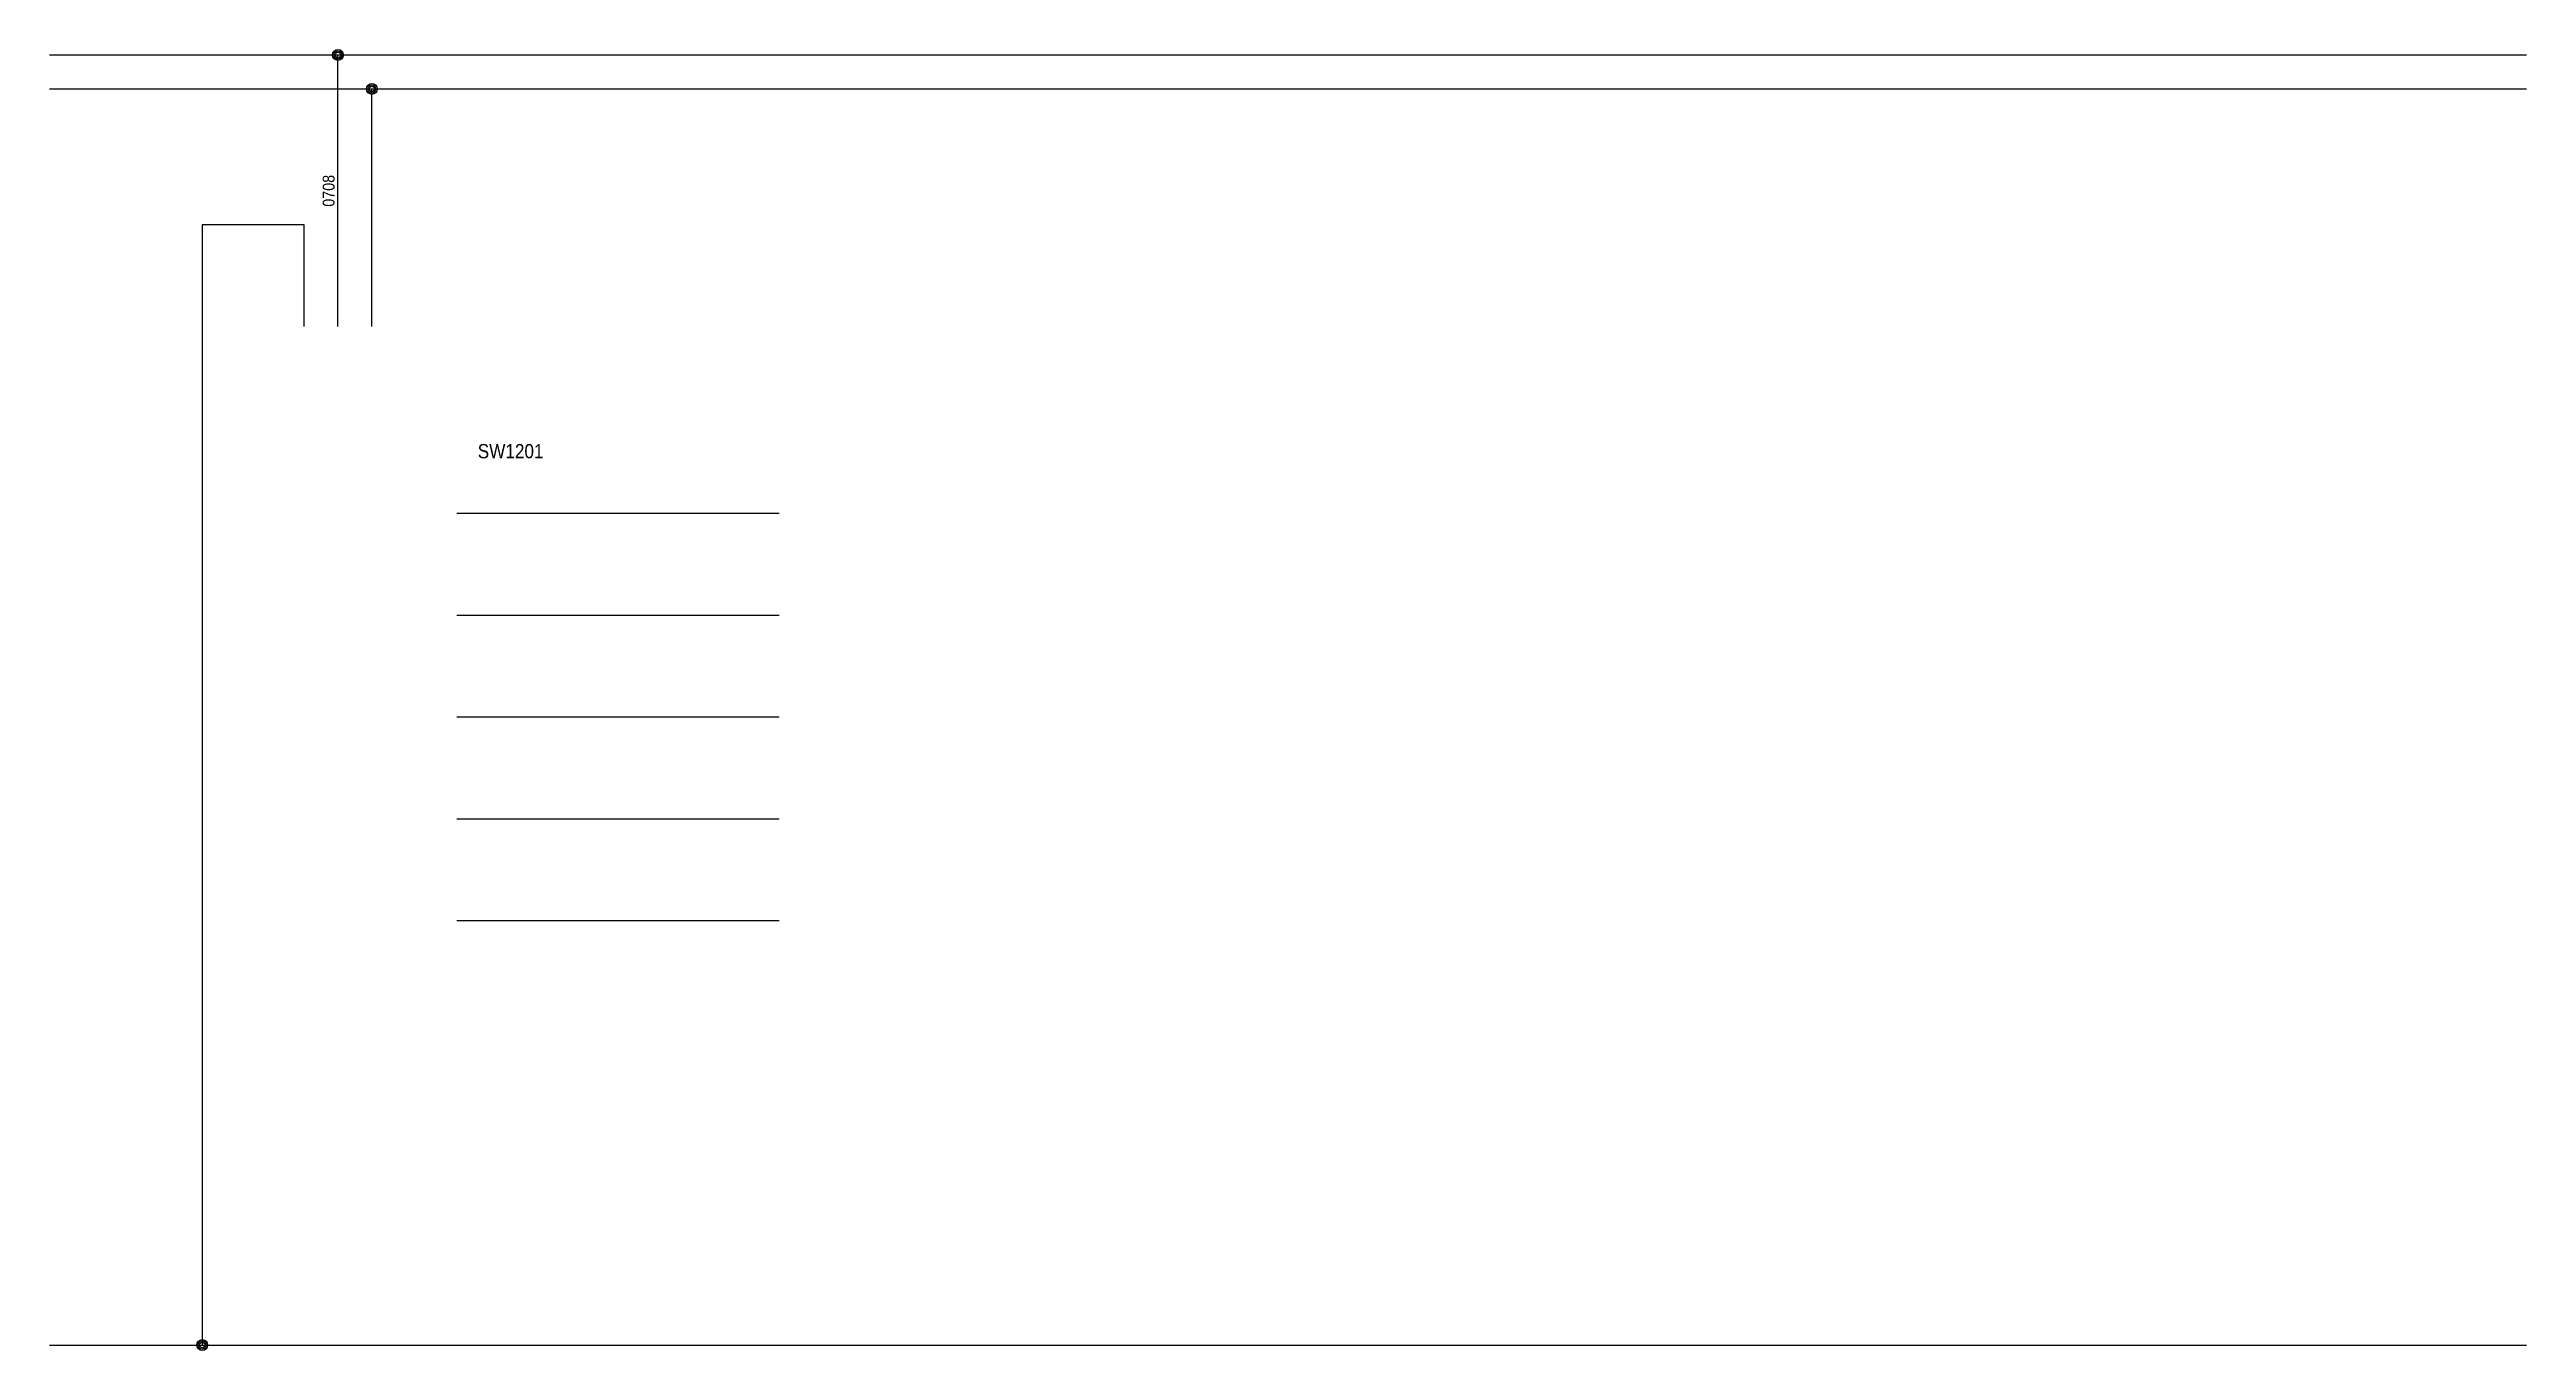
# Model space of a CAD drawing. Header units: millimetres. Extents: x 28 to 392, y 69 to 261.
import ezdxf
from ezdxf.enums import TextEntityAlignment as Align

# ---------------------------------------------------------------- set-up
doc = ezdxf.new("R2010")
doc.units = ezdxf.units.MM
doc.layers.get('0').update_dxf_attribs({"linetype": 'CONTINUOUS'})
doc.styles.add('CADDY_VECTORFONT1P', font='CADDY_VECTORFONT1P')

msp = doc.modelspace()

# ---------------------------------------------------------------- linework, layer by layer
at = {"linetype": 'CONTINUOUS'}
for p, q in [((27.5, 260), (70, 260)), ((70, 260), (392.5, 260)), ((70, 220), (70, 260)), ((27.5, 255), (75, 255)), ((75, 220), (75, 255)), ((75, 255), (392.5, 255)), ((65, 235), (50, 235)), ((50, 235), (50, 70)), ((65, 220), (65, 235)), ((87.5, 192.5), (135, 192.5)), ((87.5, 177.5), (135, 177.5)), ((87.5, 162.5), (135, 162.5)), ((87.5, 147.5), (135, 147.5)), ((87.5, 132.5), (135, 132.5)), ((27.5, 70), (50, 70)), ((50, 70), (392.5, 70))]:
    msp.add_line(p, q, dxfattribs=at)
for centre, radius in [((70, 260), 0.8), ((70, 260), 0.6), ((70, 260), 0.4), ((75, 255), 0.8), ((75, 255), 0.6), ((75, 255), 0.4), ((50, 70), 0.8), ((50, 70), 0.6), ((50, 70), 0.4)]:
    msp.add_circle(centre, radius)

# ---------------------------------------------------------------- texts
at = {"style": 'CADDY_VECTORFONT1P', "width": 0.9}
msp.add_text('0708', height=1.75, rotation=90, dxfattribs=at).set_placement((69.5, 240), align=Align.CENTER)
msp.add_text('SW1201', height=2.1, dxfattribs=at).set_placement((90.6, 200.6))

doc.saveas('drawing.dxf')
